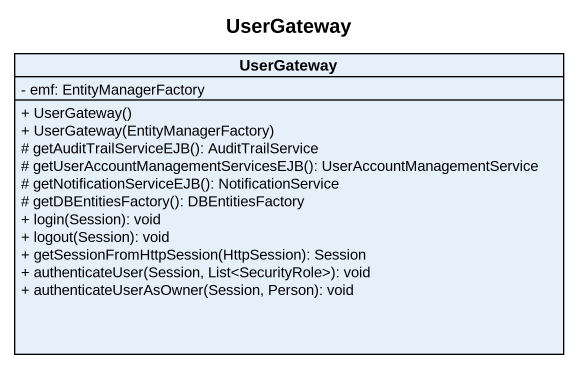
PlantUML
@startuml
title UserGateway
hide circle
hide empty members
skinparam classAttributeIconSize 0
class UserGateway {
  - emf: EntityManagerFactory
  + UserGateway()
  + UserGateway(EntityManagerFactory)
  # getAuditTrailServiceEJB(): AuditTrailService
  # getUserAccountManagementServicesEJB(): UserAccountManagementService
  # getNotificationServiceEJB(): NotificationService
  # getDBEntitiesFactory(): DBEntitiesFactory
  + login(Session): void
  + logout(Session): void
  + getSessionFromHttpSession(HttpSession): Session
  + authenticateUser(Session, List<SecurityRole>): void
  + authenticateUserAsOwner(Session, Person): void
}
@enduml
